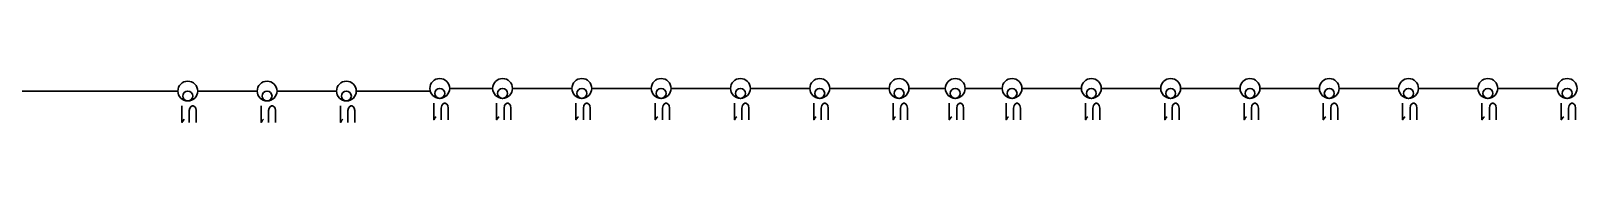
# Model space of a CAD drawing. Header units: millimetres. Extents: x 3999 to 176614, y 1464 to 57550.
# Drawn here: x 133713 to 157110, y 17750 to 18415 of the extents above; entities that cross this region are included whole.
import ezdxf
from ezdxf.enums import TextEntityAlignment as Align

# ---------------------------------------------------------------- set-up
doc = ezdxf.new("R2010")
doc.units = ezdxf.units.MM
doc.header["$LTSCALE"] = 0.2
doc.linetypes.add('CENTER', pattern=[50.8, 31.75, -6.35, 6.35, -6.35])
doc.layers.add('1_シンボル', color=2, linetype='Continuous')
doc.layers.add('1_配線_4', color=1, linetype='CENTER')
doc.layers.add('kakure', color=170, linetype='Continuous', plot=False)
doc.styles.get("Standard").update_dxf_attribs({"font": 'simplex.shx', "width": 0.8, "bigfont": 'extfont2.shx'})

# ---------------------------------------------------------------- blocks, each defined once
blk = doc.blocks.new('L-UDL')
at = {"color": 0, "linetype": 'ByBlock'}
for centre, radius in [((0, 0), 150), ((0, 75), 75)]:
    blk.add_circle(centre, radius, dxfattribs=at)
blk = doc.blocks.new('U1')
at = {"layer": '1_シンボル'}
blk.add_blockref('L-UDL', (0, 0), dxfattribs=at)
at = {"layer": 'kakure', "width": 0.7}
blk.add_text('U1', height=250, dxfattribs=at).set_placement((0, 350), align=Align.MIDDLE)

msp = doc.modelspace()

# ---------------------------------------------------------------- linework, layer by layer
at = {"layer": '1_配線_4'}
for p, q in [((140700, 18265), (140050, 18265)), ((141900, 18265), (141000, 18265)), ((143100, 18265), (142200, 18265)), ((144300, 18265), (143400, 18265)), ((145500, 18265), (144600, 18265)), ((146700, 18265), (145800, 18265)), ((147550, 18265), (147000, 18265)), ((148410, 18265), (147850, 18265)), ((149610, 18265), (148710, 18265)), ((150810, 18265), (149910, 18265)), ((152010, 18265), (151110, 18265)), ((153210, 18265), (152310, 18265)), ((154410, 18265), (153510, 18265)), ((155610, 18265), (154710, 18265)), ((156810, 18265), (155910, 18265)), ((135937, 18225), (131562, 18225)), ((137137, 18225), (136237, 18225)), ((138337, 18225), (137437, 18225)), ((138637, 18225), (139755, 18225))]:
    msp.add_line(p, q, dxfattribs=at)

# ---------------------------------------------------------------- block references
at = {"layer": '1_シンボル', "rotation": 180}
for p in [(136087, 18225), (137287, 18225), (138487, 18225), (139900, 18265), (140850, 18265), (142050, 18265), (143250, 18265), (144450, 18265), (145650, 18265), (146850, 18265), (147700, 18265), (148560, 18265), (149760, 18265), (150960, 18265), (152160, 18265), (153360, 18265), (154560, 18265), (155760, 18265), (156960, 18265)]:
    msp.add_blockref('U1', p, dxfattribs=at)

doc.saveas('drawing.dxf')
